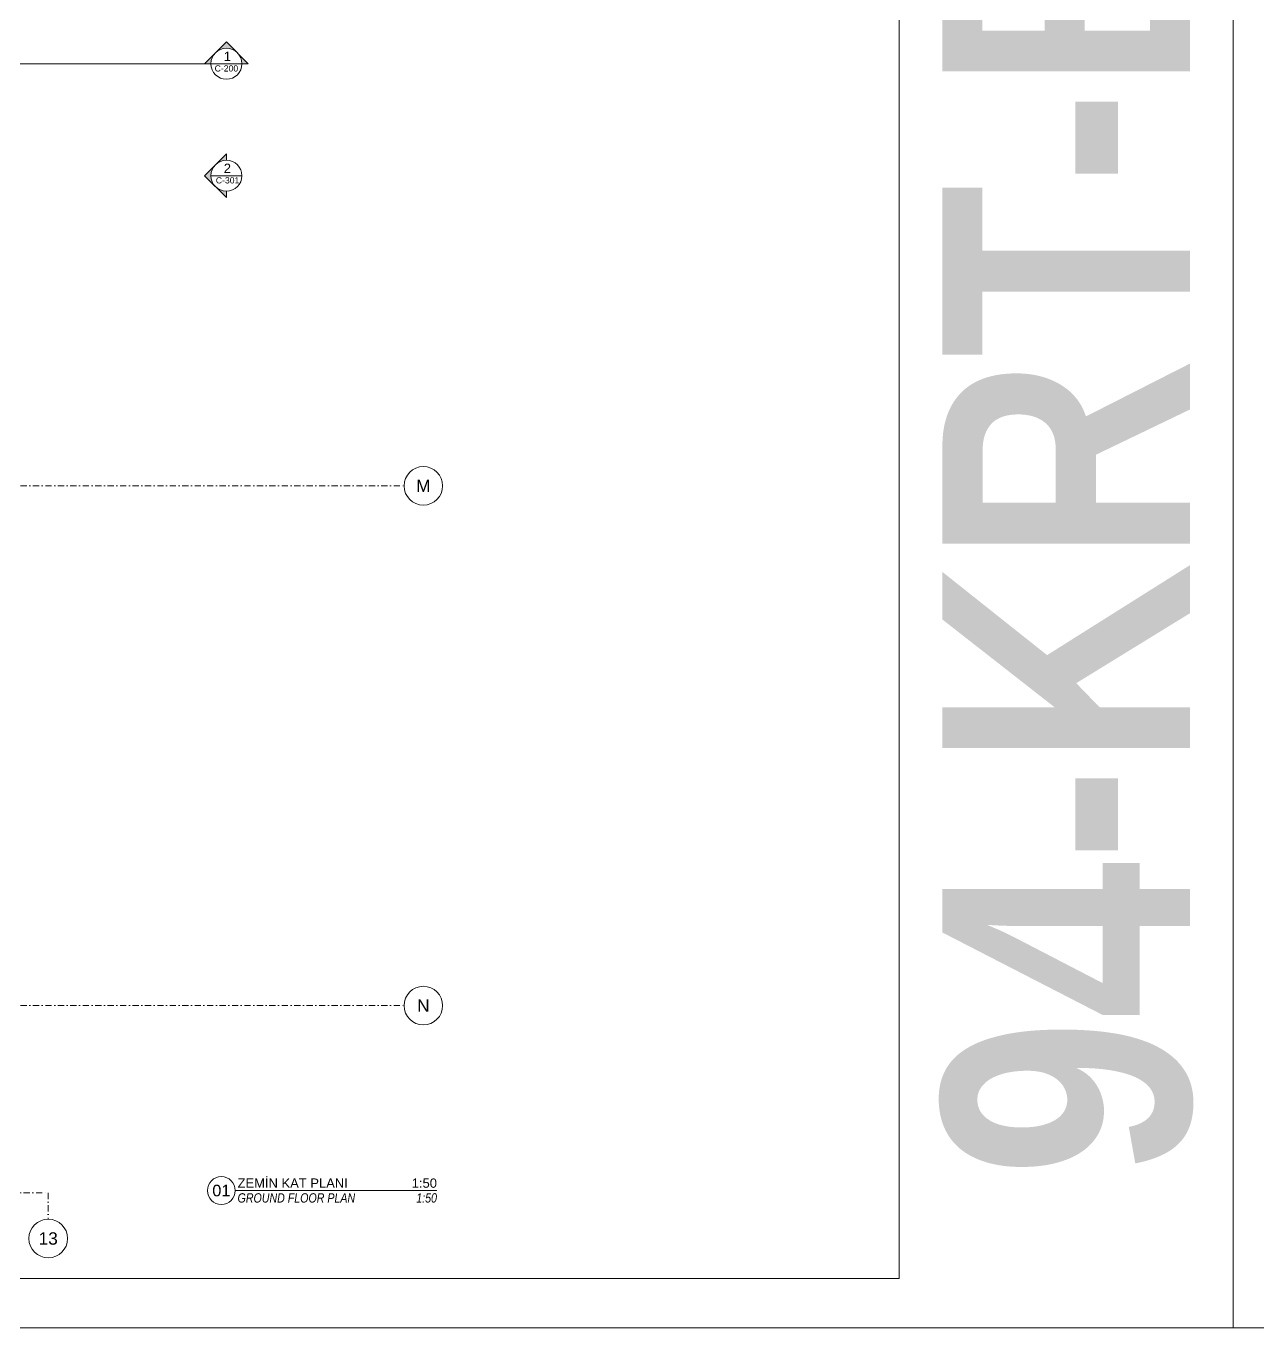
# Model space of a CAD drawing. Extents: x -9058 to 11890, y 0 to 8114.
# Drawn here: x 3994 to 5985, y 0 to 2104 of the extents above; entities that cross this region are included whole.
import ezdxf
from ezdxf.enums import TextEntityAlignment as Align

# ---------------------------------------------------------------- set-up
doc = ezdxf.new("R2010")
doc.units = 0
doc.header["$LTSCALE"] = 10
doc.header["$MEASUREMENT"] = 0
doc.linetypes.add('DASHDOT', pattern=[1, 0.5, -0.25, 0, -0.25])
doc.layers.get('0').update_dxf_attribs({"color": 9, "lineweight": 9})
for name, color, linetype, lineweight in [('21', 9, 'Continuous', 9), ('21_mahal200', 9, 'Continuous', 9), ('24', 9, 'DASHDOT', 9), ('40A', 9, 'Continuous', 9)]:
    doc.layers.add(name, color=color, linetype=linetype, lineweight=lineweight)
doc.styles.add('$1$Arial', font='arial.ttf', dxfattribs={"height": 2.5})
doc.styles.add('Arial', font='arial.ttf', dxfattribs={"height": 2.5})
doc.styles.add('MuuM_TEXT-BOLD', font='ARIALNB.TTF')
doc.styles.add('MuuM_TEXT-ITALIC', font='ARIALNI.TTF')

# ---------------------------------------------------------------- blocks, each defined once
blk = doc.blocks.new('0_drawinglabel')
blk.add_lwpolyline([(3, 0), (46.46, 0)])
blk.add_circle((0, 0), 3)
at = {"style": 'Arial'}
blk.add_attdef('CIZIMNO', text='', height=2.5, dxfattribs=at).set_placement((0, 0), align=Align.MIDDLE)
blk.add_attdef('CIZIMADI', text='', height=2, dxfattribs=at).set_placement((3.5, 0), align=Align.BOTTOM_LEFT)
blk.add_attdef('OLCEK', text='', height=2, dxfattribs=at).set_placement((46.46, 0), align=Align.BOTTOM_RIGHT)
at = {"style": 'MuuM_TEXT-ITALIC'}
blk.add_attdef('DRAWINGNAME', text='', height=2, dxfattribs=at).set_placement((3.5, -0.59), align=Align.TOP_LEFT)
blk.add_attdef('SCALE', text='', height=2, dxfattribs=at).set_placement((46.46, -0.59), align=Align.TOP_RIGHT)
blk = doc.blocks.new('0_exteriorelevation2')
h = blk.add_hatch(color=256)
edge = h.paths.add_edge_path()
edge.add_arc((0, 0), 5, 45, 90)
edge.add_line((0, 5), (0, 7.07))
edge.add_line((0, 7.07), (3.54, 3.54))
edge = h.paths.add_edge_path()
edge.add_line((0, -5), (0, -7.07))
edge.add_line((0, -7.07), (3.54, -3.54))
edge.add_arc((0, 0), 5, 270, 315, ccw=False)
h.paths.add_polyline_path([(3.79, 3.28), (7.07, 0), (3.54, -3.54), (3.77, -3.29), (3.92, -3.11), (4.03, -2.96), (4.19, -2.73), (4.41, -2.36), (4.51, -2.15), (4.59, -1.99), (4.66, -1.81), (4.75, -1.55), (4.83, -1.3), (4.89, -1.03), (4.93, -0.84), (4.97, -0.5), (5, -0.18), (5, 0.07), (4.99, 0.36), (4.96, 0.6), (4.91, 0.94), (4.86, 1.16), (4.82, 1.32), (4.77, 1.51), (4.69, 1.75), (4.58, 2), (4.47, 2.25), (4.36, 2.45), (4.26, 2.62), (4.13, 2.82), (3.97, 3.03), (3.84, 3.2), (3.69, 3.37), (3.55, 3.52)])
for points in [[(0, -7.07), (7.07, 0), (0, 7.07), (0, 5)], [(0, -7.07), (7.07, 0), (0, 7.07), (0, 5)], [(-5, 0), (5, 0)], [(0, -5), (0, -7.07)], [(0, -5), (0, -7.07)]]:
    blk.add_lwpolyline(points)
blk.add_circle((0, 0), 5)
at = {"style": 'Arial'}
blk.add_attdef('KESITADI', text='', height=3, dxfattribs=at).set_placement((0, 0), align=Align.BOTTOM_CENTER)
blk.add_attdef('PAFTAADI', text='', height=2, dxfattribs=at).set_placement((0, -0.5), align=Align.TOP_CENTER)
blk = doc.blocks.new('0_buildingsection')
h = blk.add_hatch(color=256)
h.paths.add_polyline_path([(7.07, 0), (0, 7.07), (-7.07, 0)])
h.paths.add_polyline_path([(5, 0, 1), (-5, 0)], flags=16)
for points in [[(7.07, 0), (0, 7.07), (-7.07, 0), (25, 0)], [(7.07, 0), (0, 7.07), (-7.07, 0), (7.07, 0)]]:
    blk.add_lwpolyline(points)
blk.add_circle((0, 0), 5)
at = {"style": 'Arial'}
blk.add_attdef('KESITADI', text='', height=3, dxfattribs=at).set_placement((0, 0), align=Align.BOTTOM_CENTER)
blk.add_attdef('PAFTAADI', text='', height=2, dxfattribs=at).set_placement((0, -0.5), align=Align.TOP_CENTER)
blk = doc.blocks.new('$0$0_aks')
at = {"linetype": 'Continuous'}
blk.add_circle((0, 0), 3.12, dxfattribs=at)
at = {"style": '$1$Arial'}
blk.add_attdef('AKS', text='', height=2.5, dxfattribs=at).set_placement((0, 0), align=Align.MIDDLE_CENTER)
blk = doc.blocks.new('AKS')
at = {"layer": '24', "ltscale": 2}
for points in [[(3905.1, 1345.9), (4585.1, 1345.9)], [(3905.1, 505.9), (4585.1, 505.9)], [(3910.1, 505.9), (3910.1, 203.4), (4010.1, 203.4), (4010.1, 160.8)]]:
    blk.add_lwpolyline(points, dxfattribs=at)
at = {"layer": '24'}
ref = blk.add_blockref('$0$0_aks', (4616.3, 1345.9), dxfattribs=dict(at, xscale=10, yscale=10, zscale=10))
ref.add_attrib('AKS', 'M', dxfattribs={"layer": '0', "height": 20, "style": '$1$Arial'}).set_placement((4616.3, 1345.9), align=Align.MIDDLE_CENTER)
ref = blk.add_blockref('$0$0_aks', (4616.3, 505.9), dxfattribs=dict(at, xscale=10, yscale=10, zscale=10))
ref.add_attrib('AKS', 'N', dxfattribs={"layer": '0', "height": 20, "style": '$1$Arial'}).set_placement((4616.3, 505.9), align=Align.MIDDLE_CENTER)
ref = blk.add_blockref('$0$0_aks', (4010.1, 129.6), dxfattribs=dict(at, xscale=10, yscale=10, zscale=10))
ref.add_attrib('AKS', '13', dxfattribs={"layer": '0', "height": 20, "style": '$1$Arial'}).set_placement((4010.1, 129.6), align=Align.MIDDLE_CENTER)

msp = doc.modelspace()

# ---------------------------------------------------------------- linework, layer by layer
at = {"layer": '21'}
msp.add_lwpolyline([(1334.7, 2043.03), (4353.45, 2043.03)], dxfattribs=at)
at = {"layer": '40A'}
for points in [[(5945, 4205), (0, 4205), (0, 0), (5945, 0)], [(11890, 4205), (5945, 4205), (5945, 0), (11890, 0)], [(5405.06, 80), (80, 80), (80, 4125), (5405.06, 4125)]]:
    msp.add_lwpolyline(points, close=True, dxfattribs=at)

# ---------------------------------------------------------------- block references
msp.add_blockref('AKS', (20, 15))
at = {"layer": '21'}
ref = msp.add_blockref('0_buildingsection', (4318.09, 2043.03), dxfattribs=dict(at, xscale=-5, yscale=5, zscale=5))
ref.add_attrib('KESITADI', '1', dxfattribs={"layer": '0', "height": 15, "style": 'Arial'}).set_placement((4319.66, 2043.03), align=Align.BOTTOM_CENTER)
ref.add_attrib('PAFTAADI', 'C-200', dxfattribs={"layer": '0', "height": 10, "style": 'Arial'}).set_placement((4318.07, 2040.53), align=Align.TOP_CENTER)
ref = msp.add_blockref('0_exteriorelevation2', (4318.09, 1862.12), dxfattribs=dict(at, xscale=-5, yscale=5, zscale=5))
ref.add_attrib('KESITADI', '2', dxfattribs={"layer": '0', "height": 15, "style": 'Arial'}).set_placement((4319.66, 1862.12), align=Align.BOTTOM_CENTER)
ref.add_attrib('PAFTAADI', 'C-301', dxfattribs={"layer": '0', "height": 10, "style": 'Arial'}).set_placement((4319.96, 1859.62), align=Align.TOP_CENTER)
at = {"layer": '21_mahal200', "xscale": 7.5, "yscale": 7.5, "zscale": 7.5}
msp.add_blockref('0_drawinglabel', (4309.86, 222.1), dxfattribs=at).add_auto_attribs({'CIZIMNO': '01', 'CIZIMADI': 'ZEMİN KAT PLANI', 'OLCEK': '1:50', 'DRAWINGNAME': 'GROUND FLOOR PLAN', 'SCALE': '1:50'})

# ---------------------------------------------------------------- texts
at = {"layer": '40A', "style": 'MuuM_TEXT-BOLD'}
msp.add_text('94-KRT-E-C-1100', height=400, rotation=90, dxfattribs=at).set_placement((5875.06, 2102.5), align=Align.CENTER)

doc.saveas('drawing.dxf')
